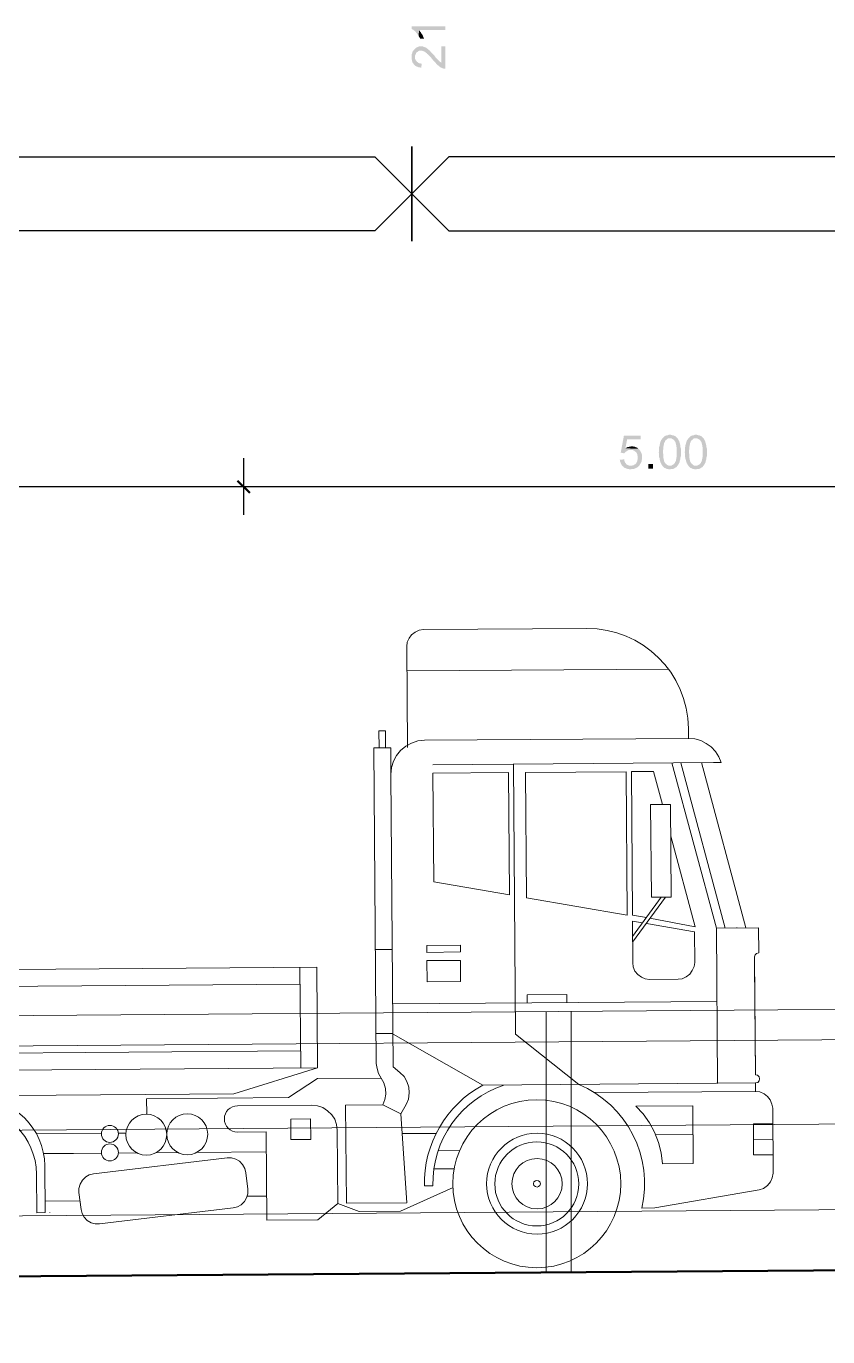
# Model space of a CAD drawing. Header units: millimetres. Extents: x 0.3 to 47.5, y 0.1 to 28.
# Drawn here: x 16.116 to 17.993, y 21.771 to 24.839 of the extents above; entities that cross this region are included whole.
import ezdxf

# ---------------------------------------------------------------- set-up
doc = ezdxf.new("R2010")
doc.units = ezdxf.units.MM
doc.layers.add('PDF _Geometria', color=7, linetype='Continuous')
doc.layers.add('PDF _Riempimenti solidi', color=7, linetype='Continuous')

msp = doc.modelspace()

# ---------------------------------------------------------------- hatches: boundary and pattern name
at = {"layer": 'PDF _Riempimenti solidi', "transparency": 33554559}
for points in [[(17.0183, 24.8391), (17.0183, 24.8332), (17.0192, 24.8324), (17.0208, 24.8316), (17.0225, 24.8307), (17.0242, 24.8291), (17.0258, 24.8282), (17.0275, 24.8266), (17.0292, 24.8241), (17.03, 24.8232), (17.0317, 24.8216), (17.0325, 24.8199), (17.0342, 24.8182), (17.035, 24.8166), (17.0358, 24.8299), (17.0975, 24.8299), (17.0975, 24.8391)], [(17.035, 24.8166), (17.0358, 24.8141), (17.0375, 24.8124), (17.0383, 24.8099), (17.0475, 24.8099), (17.0475, 24.8107), (17.0467, 24.8124), (17.0458, 24.8141), (17.045, 24.8166), (17.0442, 24.8182), (17.0425, 24.8207), (17.0408, 24.8232), (17.04, 24.8249), (17.0383, 24.8266), (17.0375, 24.8282), (17.0358, 24.8299)], [(17.0183, 24.7674), (17.0183, 24.7624), (17.0192, 24.7607), (17.0192, 24.7582), (17.02, 24.7566), (17.0208, 24.7541), (17.0217, 24.7524), (17.0233, 24.7507), (17.0242, 24.7491), (17.0258, 24.7482), (17.0267, 24.7466), (17.0283, 24.7457), (17.03, 24.7449), (17.0325, 24.7441), (17.0342, 24.7432), (17.0367, 24.7424), (17.0392, 24.7424), (17.0408, 24.7416), (17.0425, 24.7516), (17.04, 24.7516), (17.0375, 24.7524), (17.0358, 24.7524), (17.0342, 24.7532), (17.0325, 24.7549), (17.0308, 24.7557), (17.03, 24.7574), (17.0283, 24.7591), (17.0267, 24.7624), (17.0267, 24.7866), (17.025, 24.7849), (17.0233, 24.7832), (17.0225, 24.7816), (17.0208, 24.7799), (17.02, 24.7782), (17.02, 24.7766), (17.0192, 24.7741), (17.0183, 24.7724), (17.0183, 24.7699)], [(17.0267, 24.7866), (17.0267, 24.7674), (17.0267, 24.7707), (17.0275, 24.7724), (17.0283, 24.7741), (17.0292, 24.7766), (17.03, 24.7782), (17.0308, 24.7782), (17.0325, 24.7791), (17.0342, 24.7807), (17.0358, 24.7816), (17.0433, 24.7816), (17.0458, 24.7807), (17.0475, 24.7799), (17.05, 24.7791), (17.0517, 24.7774), (17.0525, 24.7766), (17.0542, 24.7757), (17.055, 24.7741), (17.0567, 24.7732), (17.06, 24.7699), (17.0617, 24.7682), (17.0633, 24.7666), (17.065, 24.7641), (17.0667, 24.7624), (17.0683, 24.7599), (17.07, 24.7582), (17.0717, 24.7566), (17.0733, 24.7549), (17.075, 24.7532), (17.0758, 24.7516), (17.0775, 24.7499), (17.0792, 24.7482), (17.08, 24.7474), (17.0817, 24.7466), (17.0833, 24.7449), (17.085, 24.7441), (17.0867, 24.7424), (17.0892, 24.7416), (17.0908, 24.7407), (17.0933, 24.7399), (17.0975, 24.7399), (17.0975, 24.7916), (17.0883, 24.7916), (17.0883, 24.7532), (17.0867, 24.7549), (17.085, 24.7557), (17.0833, 24.7574), (17.0825, 24.7582), (17.0817, 24.7591), (17.08, 24.7607), (17.0767, 24.7641), (17.075, 24.7657), (17.0733, 24.7682), (17.0725, 24.7691), (17.0708, 24.7716), (17.0692, 24.7732), (17.0675, 24.7749), (17.0625, 24.7799), (17.0617, 24.7816), (17.06, 24.7824), (17.0583, 24.7841), (17.0567, 24.7857), (17.055, 24.7866), (17.0533, 24.7882), (17.0517, 24.7891), (17.05, 24.7899), (17.0492, 24.7899), (17.0467, 24.7907), (17.045, 24.7916), (17.0358, 24.7916), (17.0333, 24.7907), (17.0317, 24.7899), (17.0283, 24.7882)], [(17.555, 23.8807), (17.5158, 23.8807), (17.5083, 23.8407), (17.5167, 23.8391), (17.5183, 23.8407), (17.5192, 23.8424), (17.5208, 23.8432), (17.5233, 23.8449), (17.525, 23.8457), (17.5267, 23.8466), (17.5317, 23.8466), (17.5517, 23.8482), (17.55, 23.8499), (17.5192, 23.8507), (17.5233, 23.8716), (17.555, 23.8716)], [(17.6058, 23.8741), (17.605, 23.8724), (17.6033, 23.8707), (17.6025, 23.8691), (17.6017, 23.8666), (17.6008, 23.8649), (17.6008, 23.8641), (17.6, 23.8624), (17.6, 23.8607), (17.5992, 23.8582), (17.5992, 23.8566), (17.5983, 23.8541), (17.5983, 23.8449), (17.5975, 23.8424), (17.5975, 23.8407), (17.5983, 23.8382), (17.5983, 23.8299), (17.5992, 23.8282), (17.5992, 23.8257), (17.6, 23.8232), (17.6, 23.8216), (17.6008, 23.8199), (17.6017, 23.8174), (17.6025, 23.8157), (17.6042, 23.8124), (17.605, 23.8116), (17.6058, 23.8099), (17.6067, 23.8091), (17.6233, 23.8099), (17.6208, 23.8099), (17.6192, 23.8107), (17.6175, 23.8116), (17.6158, 23.8132), (17.6142, 23.8141), (17.6125, 23.8166), (17.6117, 23.8174), (17.6108, 23.8191), (17.61, 23.8207), (17.61, 23.8224), (17.6092, 23.8241), (17.6092, 23.8257), (17.6083, 23.8282), (17.6083, 23.8357), (17.6075, 23.8391), (17.6075, 23.8466), (17.6083, 23.8499), (17.6083, 23.8549), (17.6092, 23.8566), (17.6092, 23.8591), (17.61, 23.8607), (17.61, 23.8632), (17.6108, 23.8649), (17.6117, 23.8657), (17.6117, 23.8674), (17.6125, 23.8691), (17.6142, 23.8699), (17.6158, 23.8716), (17.6175, 23.8732), (17.6192, 23.8741), (17.6233, 23.8741)], [(17.6233, 23.8824), (17.6208, 23.8824), (17.6192, 23.8816), (17.6167, 23.8816), (17.615, 23.8807), (17.6125, 23.8799), (17.6108, 23.8791), (17.6092, 23.8774), (17.6058, 23.8741), (17.6267, 23.8741), (17.6283, 23.8732), (17.63, 23.8724), (17.6317, 23.8716), (17.635, 23.8682), (17.635, 23.8674), (17.6358, 23.8666), (17.6367, 23.8649), (17.6367, 23.8632), (17.6375, 23.8616), (17.6375, 23.8599), (17.6383, 23.8582), (17.6383, 23.8557), (17.6392, 23.8532), (17.6392, 23.8299), (17.6383, 23.8282), (17.6383, 23.8257), (17.6375, 23.8241), (17.6375, 23.8216), (17.6367, 23.8199), (17.6358, 23.8191), (17.6358, 23.8174), (17.6342, 23.8157), (17.6308, 23.8124), (17.6292, 23.8116), (17.6275, 23.8107), (17.6258, 23.8099), (17.6233, 23.8099), (17.6067, 23.8091), (17.6083, 23.8074), (17.6092, 23.8066), (17.6108, 23.8049), (17.6133, 23.8041), (17.615, 23.8032), (17.6167, 23.8024), (17.6192, 23.8024), (17.6208, 23.8016), (17.6242, 23.8016), (17.6258, 23.8024), (17.6308, 23.8024), (17.6325, 23.8032), (17.6342, 23.8041), (17.6367, 23.8057), (17.6375, 23.8066), (17.6383, 23.8066), (17.64, 23.8082), (17.6408, 23.8099), (17.6425, 23.8116), (17.6433, 23.8132), (17.645, 23.8157), (17.6458, 23.8174), (17.6467, 23.8199), (17.6467, 23.8216), (17.6475, 23.8241), (17.6483, 23.8257), (17.6483, 23.8299), (17.6492, 23.8324), (17.6492, 23.8507), (17.6483, 23.8532), (17.6483, 23.8574), (17.6475, 23.8591), (17.6475, 23.8607), (17.6467, 23.8624), (17.6458, 23.8649), (17.6458, 23.8666), (17.6442, 23.8691), (17.6433, 23.8707), (17.6417, 23.8741), (17.6367, 23.8791), (17.635, 23.8799), (17.6342, 23.8799), (17.6325, 23.8807), (17.63, 23.8816), (17.6283, 23.8816), (17.6258, 23.8824)], [(17.6667, 23.8741), (17.6658, 23.8724), (17.6642, 23.8707), (17.6633, 23.8691), (17.6625, 23.8666), (17.6617, 23.8649), (17.6617, 23.8641), (17.6608, 23.8624), (17.6608, 23.8607), (17.66, 23.8582), (17.66, 23.8566), (17.6592, 23.8541), (17.6592, 23.8449), (17.6583, 23.8424), (17.6583, 23.8407), (17.6592, 23.8382), (17.6592, 23.8299), (17.66, 23.8282), (17.66, 23.8257), (17.6608, 23.8232), (17.6608, 23.8216), (17.6617, 23.8199), (17.6625, 23.8174), (17.6633, 23.8157), (17.6642, 23.8141), (17.665, 23.8124), (17.6658, 23.8116), (17.6667, 23.8099), (17.6675, 23.8091), (17.6842, 23.8099), (17.6817, 23.8099), (17.68, 23.8107), (17.6783, 23.8116), (17.6767, 23.8132), (17.675, 23.8141), (17.6733, 23.8166), (17.6725, 23.8174), (17.6717, 23.8191), (17.6708, 23.8207), (17.6708, 23.8224), (17.67, 23.8241), (17.67, 23.8257), (17.6692, 23.8282), (17.6692, 23.8357), (17.6683, 23.8391), (17.6683, 23.8466), (17.6692, 23.8499), (17.6692, 23.8549), (17.67, 23.8566), (17.67, 23.8591), (17.6708, 23.8607), (17.6708, 23.8632), (17.6717, 23.8649), (17.6725, 23.8657), (17.6725, 23.8674), (17.6733, 23.8691), (17.675, 23.8699), (17.6767, 23.8716), (17.6783, 23.8732), (17.68, 23.8741), (17.6842, 23.8741)], [(17.6842, 23.8824), (17.6817, 23.8824), (17.68, 23.8816), (17.6775, 23.8816), (17.6758, 23.8807), (17.6733, 23.8799), (17.6717, 23.8791), (17.6667, 23.8741), (17.6875, 23.8741), (17.6892, 23.8732), (17.6908, 23.8724), (17.6925, 23.8716), (17.6942, 23.8699), (17.6958, 23.8682), (17.6958, 23.8674), (17.6967, 23.8666), (17.6975, 23.8649), (17.6975, 23.8632), (17.6983, 23.8616), (17.6983, 23.8599), (17.6992, 23.8582), (17.6992, 23.8557), (17.7, 23.8532), (17.7, 23.8299), (17.6992, 23.8282), (17.6992, 23.8257), (17.6983, 23.8241), (17.6983, 23.8216), (17.6975, 23.8199), (17.6967, 23.8191), (17.6967, 23.8174), (17.695, 23.8157), (17.6933, 23.8141), (17.6917, 23.8124), (17.69, 23.8116), (17.6883, 23.8107), (17.6867, 23.8099), (17.6842, 23.8099), (17.6675, 23.8091), (17.6692, 23.8074), (17.67, 23.8066), (17.6717, 23.8049), (17.6742, 23.8041), (17.6758, 23.8032), (17.6775, 23.8024), (17.68, 23.8024), (17.6817, 23.8016), (17.685, 23.8016), (17.6867, 23.8024), (17.6917, 23.8024), (17.6933, 23.8032), (17.695, 23.8041), (17.6975, 23.8057), (17.6983, 23.8066), (17.6992, 23.8066), (17.7008, 23.8082), (17.7017, 23.8099), (17.7033, 23.8116), (17.7042, 23.8132), (17.7058, 23.8157), (17.7067, 23.8174), (17.7075, 23.8199), (17.7075, 23.8216), (17.7083, 23.8241), (17.7092, 23.8257), (17.7092, 23.8299), (17.71, 23.8324), (17.71, 23.8507), (17.7092, 23.8532), (17.7092, 23.8574), (17.7083, 23.8591), (17.7083, 23.8607), (17.7075, 23.8624), (17.7067, 23.8649), (17.7067, 23.8666), (17.705, 23.8691), (17.7025, 23.8741), (17.6992, 23.8774), (17.6975, 23.8791), (17.6958, 23.8799), (17.695, 23.8799), (17.6933, 23.8807), (17.6908, 23.8816), (17.6892, 23.8816), (17.6867, 23.8824)], [(17.5342, 23.8557), (17.5333, 23.8557), (17.5308, 23.8549), (17.5292, 23.8549), (17.5267, 23.8541), (17.525, 23.8541), (17.5233, 23.8532), (17.5208, 23.8516), (17.5192, 23.8507), (17.55, 23.8499), (17.5483, 23.8507), (17.5467, 23.8524), (17.5442, 23.8532), (17.5425, 23.8541), (17.5408, 23.8549), (17.5383, 23.8549), (17.5358, 23.8557)], [(17.5517, 23.8482), (17.5317, 23.8466), (17.5367, 23.8466), (17.5383, 23.8457), (17.54, 23.8449), (17.5417, 23.8432), (17.5433, 23.8424), (17.5442, 23.8416), (17.5458, 23.8399), (17.5467, 23.8374), (17.5475, 23.8357), (17.5475, 23.8341), (17.5483, 23.8316), (17.5483, 23.8266), (17.5475, 23.8241), (17.5475, 23.8224), (17.5467, 23.8199), (17.545, 23.8166), (17.5417, 23.8132), (17.54, 23.8124), (17.5375, 23.8107), (17.5358, 23.8107), (17.5333, 23.8099), (17.5317, 23.8099), (17.5508, 23.8099), (17.5525, 23.8116), (17.5533, 23.8132), (17.555, 23.8157), (17.5558, 23.8174), (17.5567, 23.8191), (17.5575, 23.8216), (17.5575, 23.8232), (17.5583, 23.8257), (17.5583, 23.8357), (17.5575, 23.8374), (17.5567, 23.8399), (17.5558, 23.8416), (17.555, 23.8432), (17.5542, 23.8449), (17.5525, 23.8466)], [(17.5167, 23.8249), (17.5058, 23.8241), (17.5067, 23.8224), (17.5067, 23.8207), (17.5075, 23.8182), (17.5083, 23.8166), (17.5092, 23.8141), (17.5108, 23.8107), (17.5125, 23.8091), (17.5142, 23.8082), (17.515, 23.8066), (17.5167, 23.8057), (17.5183, 23.8049), (17.5208, 23.8041), (17.5225, 23.8032), (17.525, 23.8024), (17.5267, 23.8024), (17.5292, 23.8016), (17.5317, 23.8016), (17.5342, 23.8024), (17.5383, 23.8024), (17.5408, 23.8032), (17.5425, 23.8041), (17.5442, 23.8049), (17.5458, 23.8057), (17.5475, 23.8066), (17.5508, 23.8099), (17.5292, 23.8099), (17.5275, 23.8107), (17.525, 23.8116), (17.5233, 23.8124), (17.5217, 23.8132), (17.5208, 23.8149), (17.5192, 23.8166), (17.5183, 23.8182), (17.5175, 23.8199), (17.5167, 23.8224)]]:
    msp.add_hatch(color=256, dxfattribs=at).paths.add_polyline_path(points)

# ---------------------------------------------------------------- linework, layer by layer
at = {"layer": 'PDF _Geometria', "lineweight": 25}
for points in [[(17.0192, 24.5574), (17.0192, 24.3357)], [(16.9325, 24.5332), (17.0192, 24.4466), (16.9325, 24.3599), (13.9558, 24.3599), (13.8692, 24.4466), (13.9558, 24.5332)], [(20.0817, 24.3599), (20.1683, 24.4466), (20.0817, 24.5332), (17.1058, 24.5332), (17.0192, 24.4466), (17.1058, 24.3599)]]:
    msp.add_lwpolyline(points, close=True, dxfattribs=at)
for points in [[(17.0192, 24.3357), (17.0192, 24.5574)], [(16.625, 23.8274), (16.625, 23.6949)], [(20.8575, 23.7607), (23.1217, 23.7607), (20.9558, 23.7607), (18.5933, 23.7607), (16.625, 23.7607), (8.7508, 23.7607), (8.515, 23.7607)]]:
    msp.add_lwpolyline(points, dxfattribs=at)
at = {"layer": 'PDF _Geometria', "lineweight": 50}
msp.add_lwpolyline([(16.6108, 23.7749), (16.6392, 23.7466)], dxfattribs=at)
at = {"layer": 'PDF _Geometria', "lineweight": 9}
for points in [[(16.9933, 22.2924), (16.9508, 22.3141), (16.9558, 22.3266), (16.9583, 22.3391), (16.9575, 22.3524), (16.9533, 22.3649), (16.9475, 22.3766), (16.9408, 22.3874), (16.9375, 22.3991), (16.9358, 22.4107), (16.93, 23.1499), (16.97, 23.1499), (16.97, 23.0874), (16.9717, 23.1032), (16.9758, 23.1182), (16.9833, 23.1316), (16.9925, 23.1432), (17.005, 23.1532), (17.0183, 23.1607), (17.0333, 23.1657), (17.0483, 23.1674), (17.6667, 23.1716), (17.6667, 23.1949, 0.413114), (17.4292, 23.4291), (17.0467, 23.4266), (17.0358, 23.4249), (17.0267, 23.4207), (17.0183, 23.4141), (17.0125, 23.4066), (17.0083, 23.3966), (17.0075, 23.3866), (17.0092, 23.1507)], [(17.2575, 23.1116), (17.2617, 22.4791), (17.41, 22.3616, -0.366608), (17.5575, 22.0716), (17.5883, 22.0724), (17.8325, 22.1149), (17.8425, 22.1182), (17.8517, 22.1249), (17.8592, 22.1332), (17.8633, 22.1432), (17.865, 22.1541), (17.8642, 22.3057), (17.8625, 22.3157), (17.8583, 22.3257), (17.8517, 22.3332), (17.8442, 22.3399), (17.8342, 22.3441), (17.8242, 22.3449), (17.8242, 22.3649), (17.185, 22.3599), (16.975, 22.4791)], [(17.2342, 22.3599, 0.329184), (17.0683, 22.1249), (17.0683, 22.1241), (17.0483, 22.1241), (17.0483, 22.1249)], [(16.8458, 22.0824), (16.7992, 22.0449), (16.6792, 22.0441), (16.6775, 22.2507), (16.6108, 22.2499, -1), (16.6108, 22.3116), (16.785, 22.3132), (16.7983, 22.3116), (16.8108, 22.3074), (16.8217, 22.2999), (16.8317, 22.2907), (16.8383, 22.2799), (16.8425, 22.2674), (16.8442, 22.2541), (16.8458, 22.0824), (16.8958, 22.0641), (16.9925, 22.0649), (17.1158, 22.1199)]]:
    msp.add_lwpolyline(points, format="xyb", dxfattribs=at)
for points in [[(17.0075, 23.3299), (17.62, 23.3341)], [(16.9575, 23.1499), (16.9575, 23.1891), (16.9417, 23.1891), (16.9425, 23.1499)], [(17.6667, 23.1716), (17.6817, 23.1707), (17.6958, 23.1666), (17.7083, 23.1599), (17.72, 23.1516), (17.73, 23.1407), (17.7383, 23.1282), (17.7433, 23.1149), (17.7258, 23.1149), (17.0683, 23.1099)], [(17.6283, 23.1141), (17.7325, 22.7274), (17.735, 22.3641)], [(17.7533, 22.7274), (17.6492, 23.1141)], [(17.8017, 22.7282), (17.6975, 23.1149)], [(16.9508, 22.3141), (16.8633, 22.3132), (16.8658, 22.0832), (17.0075, 22.0841), (16.9933, 22.2924), (17.0058, 22.3149), (17.0108, 22.3274), (17.0125, 22.3416), (17.0117, 22.3549), (17.0075, 22.3682), (17.0008, 22.3799), (16.9908, 22.3891), (16.975, 22.4024), (16.97, 23.0874)], [(17.5683, 22.7524), (17.5358, 22.7582), (17.5333, 23.0941), (17.585, 23.0941), (17.6058, 23.0166)], [(17.5767, 22.7507), (17.6825, 22.7307), (17.6258, 22.9424)], [(17.6033, 22.7999), (17.5358, 22.7082)], [(17.6133, 22.7999), (17.5358, 22.6949)], [(17.5592, 22.7399), (17.5358, 22.7441), (17.5367, 22.6466), (17.5375, 22.6366), (17.5417, 22.6266), (17.5483, 22.6191), (17.5567, 22.6124), (17.5658, 22.6091), (17.5758, 22.6074), (17.6425, 22.6082), (17.6525, 22.6091), (17.6617, 22.6132), (17.67, 22.6199), (17.6758, 22.6282), (17.68, 22.6374), (17.6817, 22.6474), (17.6808, 22.7191), (17.5683, 22.7382)], [(17.8308, 22.7282), (17.7325, 22.7274), (17.8308, 22.7282)], [(17.78, 22.7282), (17.78, 22.7291)], [(17.8217, 22.6441), (17.8242, 22.3841), (17.8217, 22.6599), (17.8233, 22.6649), (17.8267, 22.6682), (17.8317, 22.6699), (17.8308, 22.7282)], [(16.9733, 22.6774), (16.9342, 22.6774)], [(11.09, 22.3574), (16.7983, 22.4007), (16.7967, 22.6357), (11.0875, 22.5924), (11.09, 22.2982), (16.6017, 22.3399), (16.7983, 22.4007), (16.7983, 22.4016)], [(16.7592, 22.4007), (16.7567, 22.6357)], [(16.7575, 22.5966), (11.1275, 22.5532)], [(17.7342, 22.5557), (16.9742, 22.5499)], [(17.2892, 22.5524), (17.2892, 22.5716), (17.3817, 22.5724), (17.3817, 22.5532)], [(0.2525, 22.2682), (0.5942, 22.2791), (0.9883, 22.2899), (1.3817, 22.3016), (1.7758, 22.3124), (2.1692, 22.3241), (2.5642, 22.3341), (2.9575, 22.3449), (3.7458, 22.3649), (4.5342, 22.3832), (4.9275, 22.3924), (5.3217, 22.4016), (5.7167, 22.4099), (6.11, 22.4182), (6.5042, 22.4257), (6.8983, 22.4341), (7.2925, 22.4416), (7.6867, 22.4482), (8.08, 22.4557), (8.4742, 22.4624), (8.7433, 22.4666), (18.595, 22.5416), (31.5992, 22.3916)], [(17.3333, 21.9216), (17.3333, 22.5316)], [(17.3925, 21.9216), (17.3925, 22.5324)], [(0.2525, 22.1974), (0.5958, 22.2082), (0.99, 22.2191), (1.3842, 22.2307), (1.7775, 22.2416), (2.1717, 22.2532), (2.5658, 22.2632), (2.9592, 22.2741), (3.3533, 22.2841), (3.7475, 22.2941), (4.1417, 22.3032), (4.5358, 22.3124), (4.9292, 22.3216), (5.3233, 22.3307), (6.1117, 22.3474), (6.5058, 22.3549), (6.8992, 22.3624), (7.2933, 22.3699), (7.6875, 22.3774), (8.0817, 22.3849), (8.4758, 22.3916), (8.7442, 22.3957), (18.595, 22.4707), (31.5975, 22.3207)], [(16.975, 22.4807), (16.935, 22.4807)], [(11.1283, 22.3966), (16.7583, 22.4399)], [(16.9475, 22.3766), (16.7983, 22.3757), (16.73, 22.3307), (16.3975, 22.3282), (16.3983, 22.2924)], [(17.8242, 22.3841), (17.8283, 22.3832), (17.8325, 22.3791), (17.8333, 22.3749), (17.8325, 22.3699), (17.8292, 22.3657), (17.8242, 22.3649)], [(17.4467, 22.3424), (17.8242, 22.3449)], [(0.2525, 22.0007), (0.6017, 22.0116), (0.9958, 22.0224), (1.3892, 22.0341), (1.7833, 22.0449), (2.1767, 22.0557), (2.5708, 22.0666), (2.965, 22.0766), (3.3583, 22.0874), (3.7525, 22.0974), (4.1467, 22.1066), (4.54, 22.1157), (4.9342, 22.1249), (5.3275, 22.1341), (5.7217, 22.1416), (6.1158, 22.1499), (6.51, 22.1582), (6.9033, 22.1657), (7.2975, 22.1732), (7.6908, 22.1807), (8.4792, 22.1941), (8.7467, 22.1991), (18.5942, 22.2732), (31.5933, 22.1241)], [(16.2917, 22.2466), (16.14, 22.2457)], [(16.3492, 22.2474), (16.3317, 22.2474)], [(17.0767, 22.2466), (16.9967, 22.2466)], [(17.8642, 22.2691), (17.8192, 22.2691), (17.8192, 22.1966), (17.8642, 22.1966)], [(17.6775, 22.2441), (17.5908, 22.2432)], [(17.8192, 22.2324), (17.8642, 22.2332)], [(16.2917, 22.2007), (16.2267, 22.1999), (16.1567, 22.1999)], [(16.3758, 22.2016), (16.3317, 22.2007)], [(16.4717, 22.2024), (16.4192, 22.2016)], [(16.6783, 22.2041), (16.5142, 22.2024)], [(17.1308, 22.2066), (17.0808, 22.2057)], [(17.1183, 22.1641), (17.0708, 22.1641)], [(16.6792, 22.0999), (16.6325, 22.0999)], [(0.2525, 21.7991), (0.6075, 21.8107), (1.0017, 21.8216), (1.395, 21.8332), (1.7892, 21.8441), (2.1825, 21.8557), (2.5767, 21.8657), (2.97, 21.8766), (3.3633, 21.8866), (3.7575, 21.8966), (4.1517, 21.9057), (4.9383, 21.9241), (5.3325, 21.9332), (5.7258, 21.9416), (6.12, 21.9499), (6.5133, 21.9574), (6.9075, 21.9649), (7.3008, 21.9724), (7.695, 21.9799), (8.0883, 21.9866), (8.4825, 21.9932), (8.7492, 21.9982), (18.5942, 22.0724), (31.5892, 21.9232)], [(16.2417, 22.0891), (16.16, 22.0882)], [(16.1708, 22.0616), (16.1708, 22.0624)]]:
    msp.add_lwpolyline(points, dxfattribs=at)
for points in [[(17.0708, 22.8357), (17.0683, 23.0899), (17.2458, 23.0916), (17.2475, 22.8057)], [(17.2875, 22.7982), (17.5233, 22.7582), (17.5208, 23.0932), (17.285, 23.0916)], [(17.6267, 22.7999), (17.58, 22.7999), (17.5783, 23.0166), (17.625, 23.0166)], [(17.0542, 22.6866), (17.0542, 22.6707), (17.1333, 22.6716), (17.1333, 22.6874)], [(17.055, 22.6016), (17.0542, 22.6516), (17.1333, 22.6516), (17.1333, 22.6024)], [(17.5433, 22.3107), (17.5608, 22.2924), (17.5758, 22.2716), (17.5875, 22.2499), (17.5967, 22.2257), (17.6033, 22.2016), (17.6058, 22.1757), (17.6783, 22.1766), (17.6775, 22.3116)], [(16.7358, 22.2324), (16.7825, 22.2324), (16.7817, 22.2807), (16.7358, 22.2799)], [(16.6008, 22.0724), (16.6108, 22.0749), (16.6192, 22.0799), (16.6267, 22.0874), (16.6317, 22.0957), (16.635, 22.1057), (16.635, 22.1166), (16.63, 22.1549), (16.6275, 22.1649), (16.6225, 22.1741), (16.615, 22.1816), (16.6067, 22.1866), (16.5967, 22.1899), (16.5867, 22.1899), (16.2733, 22.1524), (16.2633, 22.1499), (16.255, 22.1449), (16.2475, 22.1374), (16.2425, 22.1282), (16.2392, 22.1182), (16.2392, 22.1082), (16.2442, 22.0691), (16.2467, 22.0591), (16.2517, 22.0507), (16.2583, 22.0432), (16.2675, 22.0374), (16.2775, 22.0349), (16.2875, 22.0349)], [(17.3042, 22.1291), (17.305, 22.1332), (17.3083, 22.1357), (17.3117, 22.1366), (17.3158, 22.1357), (17.3192, 22.1332), (17.32, 22.1291), (17.3192, 22.1249), (17.3158, 22.1224), (17.3125, 22.1207), (17.3083, 22.1224), (17.305, 22.1249)]]:
    msp.add_lwpolyline(points, close=True, dxfattribs=at)
msp.add_lwpolyline([(16.14, 22.1516), (16.1408, 22.0607), (16.16, 22.0616), (16.1592, 22.1716, 0.414067), (16.0008, 22.3274), (15.7858, 22.3257, 0.410517), (15.6292, 22.1674), (15.63, 22.0574), (15.65, 22.0574), (15.6492, 22.1482, -0.415524), (15.8058, 22.3066), (15.9808, 22.3082, -0.412105)], format="xyb", close=True, dxfattribs=at)
at = {"layer": 'PDF _Geometria', "lineweight": 50}
msp.add_lwpolyline([(0.2525, 21.6574, -0.003601), (8.7508, 21.8566), (18.5933, 21.9307), (31.5858, 21.7816), (41.4283, 21.4782), (41.5533, 21.4732), (41.9467, 21.4574), (42.34, 21.4416), (42.7333, 21.4257), (43.1267, 21.4091), (43.52, 21.3924), (43.9133, 21.3757), (44.7, 21.3407), (45.0933, 21.3232), (45.4867, 21.3049), (46.2733, 21.2682), (46.6667, 21.2499), (47.06, 21.2307), (47.4533, 21.2107), (47.485, 21.2099)], format="xyb", dxfattribs=at)
at = {"layer": 'PDF _Geometria', "lineweight": 9}
for centre, radius in [((17.3117, 22.1291), 0.1967), ((16.397, 22.244), 0.0479), ((16.4929, 22.2448), 0.0479), ((16.3117, 22.2457), 0.02), ((17.3123, 22.1292), 0.1181), ((16.3117, 22.2024), 0.02), ((17.3117, 22.1286), 0.0984), ((17.3123, 22.129), 0.059)]:
    msp.add_circle(centre, radius, dxfattribs=at)
msp.add_arc((17.3114, 22.1291), 0.2631, 118.7065, 181.1034, dxfattribs=at)
at = {"layer": 'PDF _Riempimenti solidi', "lineweight": 25, "transparency": 33554559}
msp.add_solid([(17.5842, 23.8032), (17.5842, 23.8141), (17.5733, 23.8032), (17.5733, 23.8141)], dxfattribs=at)

doc.saveas('drawing.dxf')
